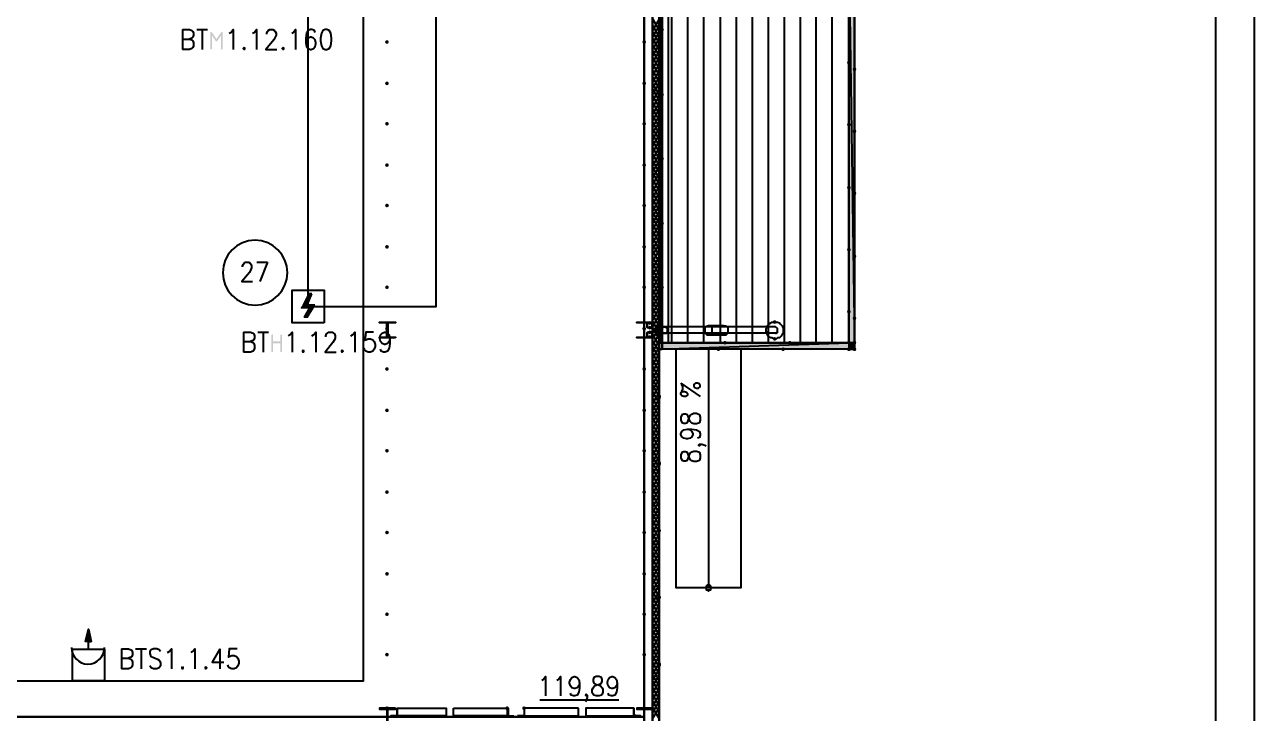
# Model space of a CAD drawing. Header units: millimetres. Extents: x 0 to 420, y 0 to 297.
# Drawn here: x 364.6 to 420.1, y 106.1 to 137.1 of the extents above; entities that cross this region are included whole.
import ezdxf

# ---------------------------------------------------------------- set-up
doc = ezdxf.new("R2010")
doc.units = ezdxf.units.MM
doc.layers.get('0').update_dxf_attribs({"linetype": 'CONTINUOUS'})
doc.styles.get("Standard").update_dxf_attribs({"font": 'STANDARD'})

msp = doc.modelspace()

# ---------------------------------------------------------------- hatches: boundary and pattern name
at = {"true_color": 0x000007}
h = msp.add_hatch(color=0, dxfattribs=at)
h.paths.add_polyline_path([(393.361333, 205.062667), (393.361333, 122.470333), (393.234333, 205.062667)], flags=0)
h.paths.add_polyline_path([(393.361333, 122.470333), (393.234333, 205.062667), (393.234333, 122.470333)], flags=0)
h = msp.add_hatch(color=0, dxfattribs=at)
h.paths.add_polyline_path([(393.234333, 140.716), (393.234333, 123.317)], flags=0)
h.paths.add_polyline_path([(393.234333, 123.317), (393.234333, 140.716)], flags=0)
h = msp.add_hatch(color=0, dxfattribs=at)
h.paths.add_polyline_path([(401.785667, 122.766667), (401.785667, 140.716), (402.039667, 122.766667)], flags=0)
h.paths.add_polyline_path([(401.785667, 140.716), (402.039667, 122.766667), (402.039667, 140.716)], flags=0)
at = {"true_color": 0x0000fe}
for points in [[(393.319, 136.990667), (393.294129, 136.930871), (393.234333, 136.906), (393.174537, 136.930871), (393.149667, 136.990667), (393.174537, 137.050462), (393.234333, 137.075333), (393.294129, 137.050463)], [(393.319, 136.948333), (393.294129, 136.888537), (393.234333, 136.863667), (393.174537, 136.888537), (393.149667, 136.948333), (393.174537, 137.008129), (393.234333, 137.033), (393.294129, 137.008129)], [(393.319, 136.948333), (393.294129, 136.888537), (393.234333, 136.863667), (393.174537, 136.888537), (393.149667, 136.948333), (393.174537, 137.008129), (393.234333, 137.033), (393.294129, 137.008129)], [(393.446, 136.863667), (393.421129, 136.803871), (393.361333, 136.779), (393.301537, 136.803871), (393.276667, 136.863667), (393.301537, 136.923462), (393.361333, 136.948333), (393.421129, 136.923463)], [(401.870333, 135.382), (401.845463, 135.322204), (401.785667, 135.297333), (401.725871, 135.322204), (401.701, 135.382), (401.725871, 135.441796), (401.785667, 135.466667), (401.845462, 135.441796)], [(393.319, 134.958667), (393.294129, 134.898871), (393.234333, 134.874), (393.174537, 134.898871), (393.149667, 134.958667), (393.174537, 135.018462), (393.234333, 135.043333), (393.294129, 135.018463)], [(393.319, 134.916333), (393.294129, 134.856537), (393.234333, 134.831667), (393.174537, 134.856537), (393.149667, 134.916333), (393.174537, 134.976129), (393.234333, 135.001), (393.294129, 134.976129)], [(402.124333, 135.085667), (402.099462, 135.025871), (402.039667, 135.001), (401.979871, 135.025871), (401.955, 135.085667), (401.979871, 135.145462), (402.039667, 135.170333), (402.099462, 135.145463)], [(393.319, 134.069667), (393.294129, 134.009871), (393.234333, 133.985), (393.174537, 134.009871), (393.149667, 134.069667), (393.174537, 134.129462), (393.234333, 134.154333), (393.294129, 134.129463)], [(393.319, 134.069667), (393.294129, 134.009871), (393.234333, 133.985), (393.174537, 134.009871), (393.149667, 134.069667), (393.174537, 134.129462), (393.234333, 134.154333), (393.294129, 134.129463)], [(393.319, 134.069667), (393.294129, 134.009871), (393.234333, 133.985), (393.174537, 134.009871), (393.149667, 134.069667), (393.174537, 134.129462), (393.234333, 134.154333), (393.294129, 134.129463)], [(393.446, 133.942667), (393.421129, 133.882871), (393.361333, 133.858), (393.301537, 133.882871), (393.276667, 133.942667), (393.301537, 134.002462), (393.361333, 134.027333), (393.421129, 134.002463)], [(401.870333, 132.588), (401.845463, 132.528204), (401.785667, 132.503333), (401.725871, 132.528204), (401.701, 132.588), (401.725871, 132.647796), (401.785667, 132.672667), (401.845462, 132.647796)], [(393.319, 132.037667), (393.294129, 131.977871), (393.234333, 131.953), (393.174537, 131.977871), (393.149667, 132.037667), (393.174537, 132.097462), (393.234333, 132.122333), (393.294129, 132.097463)], [(393.319, 131.995333), (393.294129, 131.935538), (393.234333, 131.910667), (393.174537, 131.935538), (393.149667, 131.995333), (393.174537, 132.055129), (393.234333, 132.08), (393.294129, 132.055129)], [(402.124333, 132.291667), (402.099462, 132.231871), (402.039667, 132.207), (401.979871, 132.231871), (401.955, 132.291667), (401.979871, 132.351462), (402.039667, 132.376333), (402.099462, 132.351463)], [(393.319, 131.148667), (393.294129, 131.088871), (393.234333, 131.064), (393.174537, 131.088871), (393.149667, 131.148667), (393.174537, 131.208462), (393.234333, 131.233333), (393.294129, 131.208463)], [(393.319, 131.148667), (393.294129, 131.088871), (393.234333, 131.064), (393.174537, 131.088871), (393.149667, 131.148667), (393.174537, 131.208462), (393.234333, 131.233333), (393.294129, 131.208463)], [(393.319, 131.148667), (393.294129, 131.088871), (393.234333, 131.064), (393.174537, 131.088871), (393.149667, 131.148667), (393.174537, 131.208462), (393.234333, 131.233333), (393.294129, 131.208463)], [(393.446, 131.064), (393.421129, 131.004204), (393.361333, 130.979333), (393.301537, 131.004204), (393.276667, 131.064), (393.301537, 131.123796), (393.361333, 131.148667), (393.421129, 131.123796)], [(401.870333, 129.751667), (401.845463, 129.691871), (401.785667, 129.667), (401.725871, 129.691871), (401.701, 129.751667), (401.725871, 129.811462), (401.785667, 129.836333), (401.845462, 129.811463)], [(402.124333, 129.497667), (402.099462, 129.437871), (402.039667, 129.413), (401.979871, 129.437871), (401.955, 129.497667), (401.979871, 129.557462), (402.039667, 129.582333), (402.099462, 129.557463)], [(393.319, 129.116667), (393.294129, 129.056871), (393.234333, 129.032), (393.174537, 129.056871), (393.149667, 129.116667), (393.174537, 129.176462), (393.234333, 129.201333), (393.294129, 129.176463)], [(393.319, 129.116667), (393.294129, 129.056871), (393.234333, 129.032), (393.174537, 129.056871), (393.149667, 129.116667), (393.174537, 129.176462), (393.234333, 129.201333), (393.294129, 129.176463)], [(393.319, 128.27), (393.294129, 128.210204), (393.234333, 128.185333), (393.174537, 128.210204), (393.149667, 128.27), (393.174537, 128.329796), (393.234333, 128.354667), (393.294129, 128.329796)], [(393.319, 128.27), (393.294129, 128.210204), (393.234333, 128.185333), (393.174537, 128.210204), (393.149667, 128.27), (393.174537, 128.329796), (393.234333, 128.354667), (393.294129, 128.329796)], [(393.319, 128.27), (393.294129, 128.210204), (393.234333, 128.185333), (393.174537, 128.210204), (393.149667, 128.27), (393.174537, 128.329796), (393.234333, 128.354667), (393.294129, 128.329796)], [(393.446, 128.143), (393.421129, 128.083204), (393.361333, 128.058333), (393.301537, 128.083204), (393.276667, 128.143), (393.301537, 128.202796), (393.361333, 128.227667), (393.421129, 128.202796)], [(401.870333, 126.957667), (401.845463, 126.897871), (401.785667, 126.873), (401.725871, 126.897871), (401.701, 126.957667), (401.725871, 127.017462), (401.785667, 127.042333), (401.845462, 127.017463)], [(402.124333, 126.661333), (402.099462, 126.601537), (402.039667, 126.576667), (401.979871, 126.601537), (401.955, 126.661333), (401.979871, 126.721129), (402.039667, 126.746), (402.099462, 126.721129)], [(393.319, 126.238), (393.294129, 126.178204), (393.234333, 126.153333), (393.174537, 126.178204), (393.149667, 126.238), (393.174537, 126.297796), (393.234333, 126.322667), (393.294129, 126.297796)], [(393.319, 126.195667), (393.294129, 126.135871), (393.234333, 126.111), (393.174537, 126.135871), (393.149667, 126.195667), (393.174537, 126.255462), (393.234333, 126.280333), (393.294129, 126.255463)], [(393.319, 125.349), (393.294129, 125.289204), (393.234333, 125.264333), (393.174537, 125.289204), (393.149667, 125.349), (393.174537, 125.408796), (393.234333, 125.433667), (393.294129, 125.408796)], [(393.319, 125.349), (393.294129, 125.289204), (393.234333, 125.264333), (393.174537, 125.289204), (393.149667, 125.349), (393.174537, 125.408796), (393.234333, 125.433667), (393.294129, 125.408796)], [(393.319, 125.349), (393.294129, 125.289204), (393.234333, 125.264333), (393.174537, 125.289204), (393.149667, 125.349), (393.174537, 125.408796), (393.234333, 125.433667), (393.294129, 125.408796)], [(393.446, 125.264333), (393.421129, 125.204537), (393.361333, 125.179667), (393.301537, 125.204537), (393.276667, 125.264333), (393.301537, 125.324129), (393.361333, 125.349), (393.421129, 125.324129)], [(401.870333, 124.163667), (401.845463, 124.103871), (401.785667, 124.079), (401.725871, 124.103871), (401.701, 124.163667), (401.725871, 124.223462), (401.785667, 124.248333), (401.845462, 124.223463)], [(402.124333, 123.867333), (402.099462, 123.807538), (402.039667, 123.782667), (401.979871, 123.807538), (401.955, 123.867333), (401.979871, 123.927129), (402.039667, 123.952), (402.099462, 123.927129)], [(393.319, 123.317), (393.294129, 123.257204), (393.234333, 123.232333), (393.174537, 123.257204), (393.149667, 123.317), (393.174537, 123.376796), (393.234333, 123.401667), (393.294129, 123.376796)], [(393.319, 123.317), (393.294129, 123.257204), (393.234333, 123.232333), (393.174537, 123.257204), (393.149667, 123.317), (393.174537, 123.376796), (393.234333, 123.401667), (393.294129, 123.376796)], [(393.319, 122.766667), (393.294129, 122.706871), (393.234333, 122.682), (393.174537, 122.706871), (393.149667, 122.766667), (393.174537, 122.826462), (393.234333, 122.851333), (393.294129, 122.826463)], [(393.319, 122.766667), (393.294129, 122.706871), (393.234333, 122.682), (393.174537, 122.706871), (393.149667, 122.766667), (393.174537, 122.826462), (393.234333, 122.851333), (393.294129, 122.826463)], [(396.282333, 122.766667), (396.257462, 122.706871), (396.197667, 122.682), (396.137871, 122.706871), (396.113, 122.766667), (396.137871, 122.826462), (396.197667, 122.851333), (396.257462, 122.826463)], [(399.203333, 122.766667), (399.178463, 122.706871), (399.118667, 122.682), (399.058871, 122.706871), (399.034, 122.766667), (399.058871, 122.826462), (399.118667, 122.851333), (399.178462, 122.826463)], [(401.870333, 122.766667), (401.845463, 122.706871), (401.785667, 122.682), (401.725871, 122.706871), (401.701, 122.766667), (401.725871, 122.826462), (401.785667, 122.851333), (401.845462, 122.826463)], [(401.870333, 122.766667), (401.845463, 122.706871), (401.785667, 122.682), (401.725871, 122.706871), (401.701, 122.766667), (401.725871, 122.826462), (401.785667, 122.851333), (401.845462, 122.826463)], [(401.870333, 122.766667), (401.845463, 122.706871), (401.785667, 122.682), (401.725871, 122.706871), (401.701, 122.766667), (401.725871, 122.826462), (401.785667, 122.851333), (401.845462, 122.826463)], [(402.124333, 122.766667), (402.099462, 122.706871), (402.039667, 122.682), (401.979871, 122.706871), (401.955, 122.766667), (401.979871, 122.826462), (402.039667, 122.851333), (402.099462, 122.826463)], [(393.319, 122.470333), (393.294129, 122.410538), (393.234333, 122.385667), (393.174537, 122.410538), (393.149667, 122.470333), (393.174537, 122.530129), (393.234333, 122.555), (393.294129, 122.530129)], [(393.319, 122.470333), (393.294129, 122.410538), (393.234333, 122.385667), (393.174537, 122.410538), (393.149667, 122.470333), (393.174537, 122.530129), (393.234333, 122.555), (393.294129, 122.530129)], [(393.319, 122.470333), (393.294129, 122.410538), (393.234333, 122.385667), (393.174537, 122.410538), (393.149667, 122.470333), (393.174537, 122.530129), (393.234333, 122.555), (393.294129, 122.530129)], [(395.986, 122.470333), (395.961129, 122.410538), (395.901333, 122.385667), (395.841537, 122.410538), (395.816667, 122.470333), (395.841537, 122.530129), (395.901333, 122.555), (395.961129, 122.530129)], [(398.907, 122.470333), (398.882129, 122.410538), (398.822333, 122.385667), (398.762538, 122.410538), (398.737667, 122.470333), (398.762537, 122.530129), (398.822333, 122.555), (398.882129, 122.530129)], [(401.870333, 122.470333), (401.845463, 122.410538), (401.785667, 122.385667), (401.725871, 122.410538), (401.701, 122.470333), (401.725871, 122.530129), (401.785667, 122.555), (401.845462, 122.530129)], [(401.870333, 122.470333), (401.845463, 122.410538), (401.785667, 122.385667), (401.725871, 122.410538), (401.701, 122.470333), (401.725871, 122.530129), (401.785667, 122.555), (401.845462, 122.530129)], [(402.124333, 122.470333), (402.099462, 122.410538), (402.039667, 122.385667), (401.979871, 122.410538), (401.955, 122.470333), (401.979871, 122.530129), (402.039667, 122.555), (402.099462, 122.530129)], [(402.124333, 122.470333), (402.099462, 122.410538), (402.039667, 122.385667), (401.979871, 122.410538), (401.955, 122.470333), (401.979871, 122.530129), (402.039667, 122.555), (402.099462, 122.530129)], [(402.124333, 122.470333), (402.099462, 122.410538), (402.039667, 122.385667), (401.979871, 122.410538), (401.955, 122.470333), (401.979871, 122.530129), (402.039667, 122.555), (402.099462, 122.530129)], [(393.319, 120.353667), (393.294129, 120.293871), (393.234333, 120.269), (393.174537, 120.293871), (393.149667, 120.353667), (393.174537, 120.413462), (393.234333, 120.438333), (393.294129, 120.413463)], [(393.319, 120.311333), (393.294129, 120.251537), (393.234333, 120.226667), (393.174537, 120.251537), (393.149667, 120.311333), (393.174537, 120.371129), (393.234333, 120.396), (393.294129, 120.371129)], [(393.319, 117.348), (393.294129, 117.288204), (393.234333, 117.263333), (393.174537, 117.288204), (393.149667, 117.348), (393.174537, 117.407796), (393.234333, 117.432667), (393.294129, 117.407796)], [(393.319, 117.305667), (393.294129, 117.245871), (393.234333, 117.221), (393.174537, 117.245871), (393.149667, 117.305667), (393.174537, 117.365462), (393.234333, 117.390333), (393.294129, 117.365463)], [(393.319, 114.3), (393.294129, 114.240204), (393.234333, 114.215333), (393.174537, 114.240204), (393.149667, 114.3), (393.174537, 114.359796), (393.234333, 114.384667), (393.294129, 114.359796)], [(393.319, 114.3), (393.294129, 114.240204), (393.234333, 114.215333), (393.174537, 114.240204), (393.149667, 114.3), (393.174537, 114.359796), (393.234333, 114.384667), (393.294129, 114.359796)], [(393.319, 111.294333), (393.294129, 111.234537), (393.234333, 111.209667), (393.174537, 111.234537), (393.149667, 111.294333), (393.174537, 111.354129), (393.234333, 111.379), (393.294129, 111.354129)], [(393.319, 111.294333), (393.294129, 111.234537), (393.234333, 111.209667), (393.174537, 111.234537), (393.149667, 111.294333), (393.174537, 111.354129), (393.234333, 111.379), (393.294129, 111.354129)], [(393.319, 108.288667), (393.294129, 108.228871), (393.234333, 108.204), (393.174537, 108.228871), (393.149667, 108.288667), (393.174537, 108.348462), (393.234333, 108.373333), (393.294129, 108.348463)], [(393.319, 108.246333), (393.294129, 108.186537), (393.234333, 108.161667), (393.174537, 108.186537), (393.149667, 108.246333), (393.174537, 108.306129), (393.234333, 108.331), (393.294129, 108.306129)]]:
    msp.add_hatch(color=0, dxfattribs=at).paths.add_polyline_path(points, flags=0)
at = {"true_color": 0x000007}
for points in [[(373.511299, 136.770621), (373.541064, 136.760699), (373.550986, 136.730933), (373.550986, 136.014354), (373.541064, 135.984588), (373.511299, 135.974666), (373.481533, 135.984588), (373.471611, 136.014354), (373.471611, 136.599744), (373.309003, 136.356658), (373.272622, 136.332956), (373.23514, 136.356658), (373.073634, 136.599744), (373.073634, 136.014354), (373.063712, 135.984588), (373.033946, 135.974666), (373.003698, 135.984588), (372.993707, 136.014354), (372.993707, 136.730933), (373.003698, 136.760699), (373.033946, 136.770621), (373.068673, 136.750777), (373.272622, 136.444853), (373.477674, 136.752982)], [(381.042333, 136.313333), (381.017462, 136.253537), (380.957667, 136.228667), (380.897871, 136.253537), (380.873, 136.313333), (380.897871, 136.373129), (380.957667, 136.398), (381.017462, 136.373129)], [(392.641667, 136.313333), (392.616796, 136.253537), (392.557, 136.228667), (392.497204, 136.253537), (392.472333, 136.313333), (392.497204, 136.373129), (392.557, 136.398), (392.616796, 136.373129)], [(381.042333, 134.450667), (381.017462, 134.390871), (380.957667, 134.366), (380.897871, 134.390871), (380.873, 134.450667), (380.897871, 134.510462), (380.957667, 134.535333), (381.017462, 134.510463)], [(392.641667, 134.450667), (392.616796, 134.390871), (392.557, 134.366), (392.497204, 134.390871), (392.472333, 134.450667), (392.497204, 134.510462), (392.557, 134.535333), (392.616796, 134.510463)], [(381.042333, 132.630333), (381.017462, 132.570538), (380.957667, 132.545667), (380.897871, 132.570538), (380.873, 132.630333), (380.897871, 132.690129), (380.957667, 132.715), (381.017462, 132.690129)], [(392.641667, 132.630333), (392.616796, 132.570538), (392.557, 132.545667), (392.497204, 132.570538), (392.472333, 132.630333), (392.497204, 132.690129), (392.557, 132.715), (392.616796, 132.690129)], [(381.042333, 130.767667), (381.017462, 130.707871), (380.957667, 130.683), (380.897871, 130.707871), (380.873, 130.767667), (380.897871, 130.827462), (380.957667, 130.852333), (381.017462, 130.827463)], [(392.641667, 130.767667), (392.616796, 130.707871), (392.557, 130.683), (392.497204, 130.707871), (392.472333, 130.767667), (392.497204, 130.827462), (392.557, 130.852333), (392.616796, 130.827463)], [(381.042333, 128.947333), (381.017462, 128.887538), (380.957667, 128.862667), (380.897871, 128.887538), (380.873, 128.947333), (380.897871, 129.007129), (380.957667, 129.032), (381.017462, 129.007129)], [(392.641667, 128.947333), (392.616796, 128.887538), (392.557, 128.862667), (392.497204, 128.887538), (392.472333, 128.947333), (392.497204, 129.007129), (392.557, 129.032), (392.616796, 129.007129)], [(381.042333, 127.084667), (381.017462, 127.024871), (380.957667, 127), (380.897871, 127.024871), (380.873, 127.084667), (380.897871, 127.144462), (380.957667, 127.169333), (381.017462, 127.144463)], [(392.641667, 127.084667), (392.616796, 127.024871), (392.557, 127), (392.497204, 127.024871), (392.472333, 127.084667), (392.497204, 127.144462), (392.557, 127.169333), (392.616796, 127.144463)], [(381.042333, 125.264333), (381.017462, 125.204537), (380.957667, 125.179667), (380.897871, 125.204537), (380.873, 125.264333), (380.897871, 125.324129), (380.957667, 125.349), (381.017462, 125.324129)], [(392.641667, 125.264333), (392.616796, 125.204537), (392.557, 125.179667), (392.497204, 125.204537), (392.472333, 125.264333), (392.497204, 125.324129), (392.557, 125.349), (392.616796, 125.324129)], [(392.895667, 123.655667), (392.870796, 123.595871), (392.811, 123.571), (392.751204, 123.595871), (392.726333, 123.655667), (392.751204, 123.715462), (392.811, 123.740333), (392.870796, 123.715463)], [(398.526, 123.698), (398.501129, 123.638204), (398.441333, 123.613333), (398.381537, 123.638204), (398.356667, 123.698), (398.381537, 123.757796), (398.441333, 123.782667), (398.501129, 123.757796)], [(375.745374, 122.38302), (375.745374, 123.0996), (375.755365, 123.129366), (375.785613, 123.139288), (375.815378, 123.129366), (375.8253, 123.0996), (375.8253, 122.820685), (376.143352, 122.820685), (376.143352, 123.0996), (376.153273, 123.129366), (376.183039, 123.139288), (376.21308, 123.129366), (376.223278, 123.0996), (376.223278, 122.38302), (376.21308, 122.353255), (376.183039, 122.343333), (376.153273, 122.353255), (376.143352, 122.38302), (376.143352, 122.74131), (375.8253, 122.74131), (375.8253, 122.38302), (375.815378, 122.353255), (375.785613, 122.343333), (375.755365, 122.353255)], [(381.042333, 123.401667), (381.017462, 123.341871), (380.957667, 123.317), (380.897871, 123.341871), (380.873, 123.401667), (380.897871, 123.461462), (380.957667, 123.486333), (381.017462, 123.461463)], [(392.641667, 123.401667), (392.616796, 123.341871), (392.557, 123.317), (392.497204, 123.341871), (392.472333, 123.401667), (392.497204, 123.461462), (392.557, 123.486333), (392.616796, 123.461463)], [(392.895667, 123.444), (392.870796, 123.384204), (392.811, 123.359333), (392.751204, 123.384204), (392.726333, 123.444), (392.751204, 123.503796), (392.811, 123.528667), (392.870796, 123.503796)], [(392.895667, 123.232333), (392.870796, 123.172537), (392.811, 123.147667), (392.751204, 123.172537), (392.726333, 123.232333), (392.751204, 123.292129), (392.811, 123.317), (392.870796, 123.292129)], [(392.895667, 123.020667), (392.870796, 122.960871), (392.811, 122.936), (392.751204, 122.960871), (392.726333, 123.020667), (392.751204, 123.080462), (392.811, 123.105333), (392.870796, 123.080463)], [(398.526, 122.936), (398.501129, 122.876204), (398.441333, 122.851333), (398.381537, 122.876204), (398.356667, 122.936), (398.381537, 122.995796), (398.441333, 123.020667), (398.501129, 122.995796)], [(401.785667, 122.470333), (402.039667, 122.470333), (401.785667, 122.766667)], [(402.039667, 122.766667), (401.785667, 122.766667), (402.039667, 122.470333)], [(381.042333, 121.581333), (381.017462, 121.521537), (380.957667, 121.496667), (380.897871, 121.521537), (380.873, 121.581333), (380.897871, 121.641129), (380.957667, 121.666), (381.017462, 121.641129)], [(392.641667, 121.581333), (392.616796, 121.521537), (392.557, 121.496667), (392.497204, 121.521537), (392.472333, 121.581333), (392.497204, 121.641129), (392.557, 121.666), (392.616796, 121.641129)], [(381.042333, 119.718667), (381.017462, 119.658871), (380.957667, 119.634), (380.897871, 119.658871), (380.873, 119.718667), (380.897871, 119.778462), (380.957667, 119.803333), (381.017462, 119.778463)], [(392.641667, 119.718667), (392.616796, 119.658871), (392.557, 119.634), (392.497204, 119.658871), (392.472333, 119.718667), (392.497204, 119.778462), (392.557, 119.803333), (392.616796, 119.778463)], [(381.042333, 117.898333), (381.017462, 117.838538), (380.957667, 117.813667), (380.897871, 117.838538), (380.873, 117.898333), (380.897871, 117.958129), (380.957667, 117.983), (381.017462, 117.958129)], [(392.641667, 117.898333), (392.616796, 117.838538), (392.557, 117.813667), (392.497204, 117.838538), (392.472333, 117.898333), (392.497204, 117.958129), (392.557, 117.983), (392.616796, 117.958129)], [(381.042333, 116.035667), (381.017462, 115.975871), (380.957667, 115.951), (380.897871, 115.975871), (380.873, 116.035667), (380.897871, 116.095462), (380.957667, 116.120333), (381.017462, 116.095463)], [(392.641667, 116.035667), (392.616796, 115.975871), (392.557, 115.951), (392.497204, 115.975871), (392.472333, 116.035667), (392.497204, 116.095462), (392.557, 116.120333), (392.616796, 116.095463)], [(381.042333, 114.215333), (381.017462, 114.155538), (380.957667, 114.130667), (380.897871, 114.155538), (380.873, 114.215333), (380.897871, 114.275129), (380.957667, 114.3), (381.017462, 114.275129)], [(392.641667, 114.215333), (392.616796, 114.155538), (392.557, 114.130667), (392.497204, 114.155538), (392.472333, 114.215333), (392.497204, 114.275129), (392.557, 114.3), (392.616796, 114.275129)], [(381.042333, 112.352667), (381.017462, 112.292871), (380.957667, 112.268), (380.897871, 112.292871), (380.873, 112.352667), (380.897871, 112.412462), (380.957667, 112.437333), (381.017462, 112.412463)], [(392.641667, 112.352667), (392.616796, 112.292871), (392.557, 112.268), (392.497204, 112.292871), (392.472333, 112.352667), (392.497204, 112.412462), (392.557, 112.437333), (392.616796, 112.412463)], [(381.042333, 110.532333), (381.017462, 110.472537), (380.957667, 110.447667), (380.897871, 110.472537), (380.873, 110.532333), (380.897871, 110.592129), (380.957667, 110.617), (381.017462, 110.592129)], [(392.641667, 110.532333), (392.616796, 110.472537), (392.557, 110.447667), (392.497204, 110.472537), (392.472333, 110.532333), (392.497204, 110.592129), (392.557, 110.617), (392.616796, 110.592129)], [(381.042333, 108.712), (381.017462, 108.652204), (380.957667, 108.627333), (380.897871, 108.652204), (380.873, 108.712), (380.897871, 108.771796), (380.957667, 108.796667), (381.017462, 108.771796)], [(392.641667, 108.712), (392.616796, 108.652204), (392.557, 108.627333), (392.497204, 108.652204), (392.472333, 108.712), (392.497204, 108.771796), (392.557, 108.796667), (392.616796, 108.771796)], [(381.042333, 106.299), (381.017462, 106.239204), (380.957667, 106.214333), (380.897871, 106.239204), (380.873, 106.299), (380.897871, 106.358796), (380.957667, 106.383667), (381.017462, 106.358796)], [(386.461, 106.299), (386.436129, 106.239204), (386.376333, 106.214333), (386.316537, 106.239204), (386.291667, 106.299), (386.316537, 106.358796), (386.376333, 106.383667), (386.436129, 106.358796)], [(387.223, 106.299), (387.198129, 106.239204), (387.138333, 106.214333), (387.078538, 106.239204), (387.053667, 106.299), (387.078537, 106.358796), (387.138333, 106.383667), (387.198129, 106.358796)], [(392.641667, 106.299), (392.616796, 106.239204), (392.557, 106.214333), (392.497204, 106.239204), (392.472333, 106.299), (392.497204, 106.358796), (392.557, 106.383667), (392.616796, 106.358796)]]:
    msp.add_hatch(color=0, dxfattribs=at).paths.add_polyline_path(points, flags=0)
at = {"true_color": 0x000001}
h = msp.add_hatch(color=0, dxfattribs=at)
h.paths.add_polyline_path([(377.571, 124.968), (377.444, 124.968), (377.359334, 124.46)], flags=0)
h.paths.add_polyline_path([(377.444, 124.968), (377.359334, 124.46), (377.19, 124.46)], flags=0)
h = msp.add_hatch(color=0, dxfattribs=at)
h.paths.add_polyline_path([(377.698, 124.46), (377.19, 124.46), (377.613334, 124.333)], flags=0)
h.paths.add_polyline_path([(377.19, 124.46), (377.613334, 124.333), (377.105334, 124.333)], flags=0)
h = msp.add_hatch(color=0, dxfattribs=at)
h.paths.add_polyline_path([(377.613334, 124.333), (377.486334, 124.333), (377.359334, 123.909666)], flags=0)
h.paths.add_polyline_path([(377.486334, 124.333), (377.359334, 123.909666), (377.232334, 123.909666)], flags=0)
at = {"true_color": 0x000007}
h = msp.add_hatch(color=0, dxfattribs=at)
h.paths.add_polyline_path([(393.234333, 123.317), (393.234333, 105.240667)], flags=0)
h.paths.add_polyline_path([(393.234333, 105.240667), (393.234333, 123.317)], flags=0)
h = msp.add_hatch(color=0, dxfattribs=at)
h.paths.add_polyline_path([(401.785667, 122.470333), (393.234333, 122.470333), (401.785667, 122.766667)], flags=0)
h.paths.add_polyline_path([(393.234333, 122.470333), (401.785667, 122.766667), (393.234333, 122.766667)], flags=0)
at = {"true_color": 0x000006}
h = msp.add_hatch(color=0, dxfattribs=at)
h.paths.add_polyline_path([(367.622667, 109.304666), (367.495667, 109.855), (367.495667, 109.304666)], flags=0)
h.paths.add_polyline_path([(367.495667, 109.855), (367.495667, 109.304666), (367.368667, 109.304666)], flags=0)

# ---------------------------------------------------------------- linework, layer by layer
at = {"color": 0, "true_color": 0x000007}
for points in [[(0.211668, 0), (420.073667, 0), (420.073667, 296.925999), (0.211668, 296.925999)], [(7.239002, 1.735667), (418.338, 1.735667), (418.338, 295.190332), (7.239002, 295.190332)], [(392.938, 222.25), (258.868333, 222.25), (258.868333, 191.219667), (242.189, 191.219667), (242.189, 222.25), (108.119333, 222.25), (108.119333, 105.579333), (242.189, 105.579333), (242.189, 136.609667), (258.868333, 136.609667), (258.868333, 105.579333), (392.938, 105.579333)], [(242.189, 221.869), (242.189, 191.219667), (258.868333, 191.219667), (258.868333, 221.869), (392.557, 221.869), (392.557, 105.918), (258.868333, 105.918), (258.868333, 136.609667), (242.189, 136.609667), (242.189, 105.918), (108.500333, 105.918), (108.500333, 221.869)], [(393.361333, 205.062667), (393.361333, 122.470333), (393.234333, 205.062667)], [(393.361333, 122.470333), (393.234333, 205.062667), (393.234333, 122.470333)], [(393.361333, 205.062667), (393.234333, 205.062667), (393.234333, 122.470333), (393.361333, 122.470333)], [(401.193, 205.062667), (401.785667, 205.062667), (401.785667, 122.766667), (401.193, 122.766667), (394.250333, 122.766667), (393.657667, 122.766667), (393.657667, 205.062667), (394.250333, 205.062667)], [(393.319, 163.914667), (393.319, 122.766667), (393.657667, 122.766667), (393.657667, 163.914667)], [(393.234333, 140.716), (393.234333, 123.317)], [(393.234333, 123.317), (393.234333, 140.716)], [(401.785667, 122.470333), (393.234333, 122.470333), (393.234333, 122.766667), (401.785667, 122.766667), (401.785667, 140.716), (402.039667, 140.716), (402.039667, 122.470333)], [(393.234333, 123.317), (393.234333, 140.716)], [(393.234333, 123.317), (393.234333, 140.716)], [(401.785667, 122.766667), (401.785667, 140.716), (402.039667, 122.766667)], [(401.785667, 140.716), (402.039667, 122.766667), (402.039667, 140.716)], [(381.338667, 122.978333), (380.619, 122.978333), (380.619, 123.020667), (380.957667, 123.020667), (380.957667, 123.655667), (380.619, 123.655667), (380.619, 123.698), (381.338667, 123.698), (381.338667, 123.655667), (381, 123.655667), (381, 123.020667), (381.338667, 123.020667)], [(392.938, 122.978333), (392.218333, 122.978333), (392.218333, 123.020667), (392.557, 123.020667), (392.557, 123.655667), (392.218333, 123.655667), (392.218333, 123.698), (392.938, 123.698), (392.938, 123.655667), (392.557, 123.655667), (392.557, 123.020667), (392.938, 123.020667)], [(398.060333, 123.274667), (398.060333, 123.317), (398.060333, 123.401667), (398.102667, 123.444), (398.102667, 123.528667), (398.145, 123.571), (398.187333, 123.613333), (398.272, 123.655667), (398.314333, 123.698), (398.399, 123.698), (398.441333, 123.698), (398.526, 123.698), (398.568333, 123.698), (398.653, 123.655667), (398.695333, 123.613333), (398.737667, 123.571), (398.78, 123.528667), (398.822333, 123.444), (398.822333, 123.401667), (398.822333, 123.317), (398.822333, 123.274667), (398.822333, 123.19), (398.78, 123.147667), (398.737667, 123.063), (398.695333, 123.020667), (398.653, 122.978333), (398.568333, 122.978333), (398.526, 122.936), (398.441333, 122.936), (398.399, 122.936), (398.314333, 122.978333), (398.272, 122.978333), (398.187333, 123.020667), (398.145, 123.063), (398.102667, 123.147667), (398.102667, 123.19)], [(392.938, 123.655667), (392.684, 123.655667), (392.684, 123.444), (392.938, 123.444)], [(392.895667, 123.655667), (392.895667, 123.444), (392.684, 123.444), (392.684, 123.655667)], [(392.938, 123.232333), (392.684, 123.232333), (392.684, 123.020667), (392.938, 123.020667)], [(392.895667, 123.232333), (392.895667, 123.020667), (392.684, 123.020667), (392.684, 123.232333)], [(393.065, 123.317), (393.065, 123.274667), (393.107333, 123.232333), (393.107333, 123.19), (393.149667, 123.19), (393.192, 123.19), (393.234333, 123.19), (393.234333, 123.232333), (393.276667, 123.274667), (393.276667, 123.317), (393.276667, 123.359333), (393.276667, 123.401667), (393.234333, 123.401667), (393.234333, 123.444), (393.192, 123.444), (393.192, 123.486333), (393.149667, 123.486333), (393.149667, 123.444), (393.107333, 123.444), (393.107333, 123.401667), (393.065, 123.401667), (393.065, 123.359333)], [(393.234333, 123.571), (393.234333, 123.486333), (393.488333, 123.486333), (393.530667, 123.486333), (393.530667, 123.444), (393.573, 123.444), (393.615333, 123.401667), (393.615333, 123.359333), (393.615333, 123.317), (393.615333, 123.274667), (393.615333, 123.232333), (393.573, 123.232333), (393.573, 123.19), (393.530667, 123.19), (393.488333, 123.19), (393.234333, 123.19), (393.234333, 123.063), (393.234333, 123.19), (393.488333, 123.19), (393.530667, 123.19), (393.573, 123.232333), (393.615333, 123.232333), (393.615333, 123.274667), (393.615333, 123.317), (393.615333, 123.359333), (393.615333, 123.401667), (393.573, 123.444), (393.530667, 123.444), (393.530667, 123.486333), (393.488333, 123.486333), (393.234333, 123.486333), (393.234333, 123.571), (393.234333, 123.486333), (393.488333, 123.486333), (393.530667, 123.486333), (393.530667, 123.444), (393.573, 123.444), (393.615333, 123.401667), (393.615333, 123.359333), (393.615333, 123.317), (393.615333, 123.274667), (393.615333, 123.232333), (393.573, 123.232333), (393.573, 123.19), (393.530667, 123.19), (393.488333, 123.19), (393.234333, 123.19), (393.234333, 123.063), (393.234333, 123.19), (393.488333, 123.19), (393.530667, 123.19), (393.573, 123.232333), (393.615333, 123.232333), (393.615333, 123.274667), (393.615333, 123.317), (393.615333, 123.359333), (393.615333, 123.401667), (393.573, 123.444), (393.530667, 123.444), (393.530667, 123.486333), (393.488333, 123.486333), (393.234333, 123.486333), (393.234333, 123.571), (393.234333, 123.486333), (393.488333, 123.486333), (393.530667, 123.486333), (393.530667, 123.444), (393.573, 123.444), (393.615333, 123.401667), (393.615333, 123.359333), (393.615333, 123.317), (393.615333, 123.274667), (393.615333, 123.232333), (393.573, 123.232333), (393.530667, 123.19), (393.488333, 123.19), (393.234333, 123.19), (393.234333, 123.063), (393.234333, 123.19), (393.488333, 123.19), (393.530667, 123.19), (393.573, 123.19), (393.573, 123.232333), (393.615333, 123.232333), (393.615333, 123.274667), (393.615333, 123.317), (393.615333, 123.359333), (393.615333, 123.401667), (393.573, 123.444), (393.530667, 123.444), (393.530667, 123.486333), (393.488333, 123.486333), (393.234333, 123.486333)], [(393.234333, 123.317), (393.234333, 105.240667)], [(393.234333, 105.240667), (393.234333, 123.317)], [(393.234333, 123.317), (393.234333, 105.283)], [(393.234333, 123.317), (393.234333, 105.240667)], [(393.488333, 123.19), (393.446, 123.19), (393.403667, 123.19), (393.403667, 123.232333), (393.361333, 123.232333), (393.361333, 123.274667), (393.319, 123.274667), (393.319, 123.317), (393.319, 123.359333), (393.361333, 123.401667), (393.361333, 123.444), (393.403667, 123.444), (393.446, 123.486333), (393.488333, 123.486333), (393.530667, 123.486333), (393.530667, 123.444), (393.573, 123.444), (393.615333, 123.401667), (393.615333, 123.359333), (393.615333, 123.317), (393.615333, 123.274667), (393.615333, 123.232333), (393.573, 123.232333), (393.530667, 123.19)], [(393.488333, 123.19), (393.530667, 123.19), (393.573, 123.232333), (393.615333, 123.232333), (393.615333, 123.274667), (393.615333, 123.317), (393.615333, 123.359333), (393.615333, 123.401667), (393.573, 123.444), (393.530667, 123.444), (393.530667, 123.486333), (393.488333, 123.486333), (393.446, 123.486333), (393.403667, 123.444), (393.361333, 123.444), (393.361333, 123.401667), (393.361333, 123.359333), (393.319, 123.359333), (393.319, 123.317), (393.361333, 123.274667), (393.361333, 123.232333), (393.403667, 123.232333), (393.403667, 123.19), (393.446, 123.19)], [(395.308667, 123.274667), (395.308667, 123.317), (395.308667, 123.359333), (395.308667, 123.401667), (395.308667, 123.444), (395.351, 123.486333), (395.393333, 123.528667), (395.435667, 123.528667), (395.478, 123.528667), (395.520333, 123.528667), (395.562667, 123.486333), (395.605, 123.444), (395.605, 123.401667), (395.605, 123.359333), (395.605, 123.317), (395.605, 123.274667), (395.605, 123.232333), (395.562667, 123.19), (395.562667, 123.147667), (395.520333, 123.147667), (395.520333, 123.105333), (395.478, 123.105333), (395.435667, 123.105333), (395.393333, 123.105333), (395.393333, 123.147667), (395.351, 123.147667), (395.351, 123.19), (395.308667, 123.232333)], [(401.785667, 122.470333), (393.234333, 122.470333), (401.785667, 122.766667)], [(393.234333, 122.470333), (401.785667, 122.766667), (393.234333, 122.766667)], [(401.785667, 122.470333), (402.039667, 122.470333), (401.785667, 122.766667)], [(402.039667, 122.766667), (401.785667, 122.766667), (402.039667, 122.470333)], [(395.478, 111.844667), (395.435667, 111.844667), (395.393333, 111.844667), (395.393333, 111.802333), (395.351, 111.802333), (395.351, 111.76), (395.351, 111.717667), (395.351, 111.675333), (395.351, 111.633), (395.393333, 111.633), (395.435667, 111.633), (395.435667, 111.590667), (395.478, 111.590667), (395.478, 111.633), (395.520333, 111.633), (395.562667, 111.633), (395.562667, 111.675333), (395.562667, 111.717667), (395.562667, 111.76), (395.562667, 111.802333), (395.520333, 111.802333), (395.520333, 111.844667)], [(381.338667, 106.299), (380.619, 106.299), (380.619, 106.256667), (380.957667, 106.256667), (380.957667, 105.621667), (380.619, 105.621667), (380.619, 105.579333), (381.338667, 105.579333), (381.338667, 105.621667), (381, 105.621667), (381, 106.256667), (381.338667, 106.256667)], [(383.963333, 106.299), (386.376333, 106.299), (386.376333, 105.960333), (383.963333, 105.960333)], [(389.593667, 106.299), (387.138333, 106.299), (387.138333, 105.960333), (389.593667, 105.960333)], [(392.938, 106.299), (392.218333, 106.299), (392.218333, 106.256667), (392.557, 106.256667), (392.557, 105.621667), (392.218333, 105.621667), (392.218333, 105.579333), (392.938, 105.579333), (392.938, 105.621667), (392.557, 105.621667), (392.557, 106.256667), (392.938, 106.256667)], [(392.938, 106.299), (392.218333, 106.299), (392.218333, 106.256667), (392.557, 106.256667), (392.557, 105.621667), (392.218333, 105.621667), (392.218333, 105.579333), (392.938, 105.579333), (392.938, 105.621667), (392.557, 105.621667), (392.557, 106.256667), (392.938, 106.256667)]]:
    msp.add_lwpolyline(points, close=True, dxfattribs=at)
for points in [[(393.234333, 105.579333), (393.234333, 222.546333)], [(393.234333, 205.062667), (393.234333, 122.470333), (393.234333, 205.062667), (393.234333, 122.470333)], [(393.234333, 205.062667), (393.234333, 122.470333)], [(393.234333, 205.062667), (393.234333, 122.470333)], [(393.234333, 123.317), (393.234333, 140.716), (393.234333, 123.317), (393.234333, 140.716)], [(402.039667, 122.766667), (402.039667, 140.716)], [(392.938, 140.081), (392.938, 105.579333)], [(393.234333, 136.863667), (392.938, 137.371667)], [(392.938, 136.821333), (393.234333, 137.329333)], [(393.234333, 136.567333), (392.938, 137.075333)], [(392.938, 136.525), (393.234333, 137.033)], [(393.234333, 136.271), (392.938, 136.779)], [(392.938, 136.228667), (393.234333, 136.736667)], [(393.234333, 135.974667), (392.938, 136.482667)], [(392.938, 135.974667), (393.234333, 136.440333)], [(392.938, 135.678333), (393.234333, 136.186333)], [(393.234333, 135.720667), (392.938, 136.186333)], [(393.234333, 135.424333), (392.938, 135.932333)], [(392.938, 135.382), (393.234333, 135.89)], [(393.234333, 135.128), (392.938, 135.636)], [(392.938, 135.085667), (393.234333, 135.593667)], [(393.234333, 134.831667), (392.938, 135.339667)], [(392.938, 134.789333), (393.234333, 135.297333)], [(393.234333, 134.535333), (392.938, 135.043333)], [(392.938, 134.493), (393.234333, 135.001)], [(393.234333, 134.239), (392.938, 134.747)], [(392.938, 134.239), (393.234333, 134.704667)], [(392.938, 133.942667), (393.234333, 134.450667)], [(393.234333, 133.942667), (392.938, 134.450667)], [(393.234333, 133.688667), (392.938, 134.196667)], [(392.938, 133.646333), (393.234333, 134.154333)], [(393.234333, 133.392333), (392.938, 133.900333)], [(392.938, 133.35), (393.234333, 133.858)], [(393.234333, 133.096), (392.938, 133.604)], [(392.938, 133.053667), (393.234333, 133.561667)], [(393.234333, 132.799667), (392.938, 133.307667)], [(392.938, 132.757333), (393.234333, 133.265333)], [(393.234333, 132.503333), (392.938, 133.011333)], [(392.938, 132.461), (393.234333, 132.969)], [(393.234333, 132.207), (392.938, 132.715)], [(392.938, 132.207), (393.234333, 132.672667)], [(392.938, 131.910667), (393.234333, 132.418667)], [(393.234333, 131.953), (392.938, 132.418667)], [(393.234333, 131.656667), (392.938, 132.164667)], [(392.938, 131.614333), (393.234333, 132.122333)], [(393.234333, 131.360333), (392.938, 131.868333)], [(392.938, 131.318), (393.234333, 131.826)], [(393.234333, 131.064), (392.938, 131.572)], [(392.938, 131.021667), (393.234333, 131.529667)], [(393.234333, 130.767667), (392.938, 131.275667)], [(392.938, 130.725333), (393.234333, 131.233333)], [(393.234333, 130.471333), (392.938, 130.979333)], [(392.938, 130.471333), (393.234333, 130.937)], [(392.938, 130.175), (393.234333, 130.683)], [(393.234333, 130.175), (392.938, 130.683)], [(393.234333, 129.921), (392.938, 130.429)], [(392.938, 129.878667), (393.234333, 130.386667)], [(393.234333, 129.624667), (392.938, 130.132667)], [(392.938, 129.582333), (393.234333, 130.090333)], [(393.234333, 129.328333), (392.938, 129.836333)], [(392.938, 129.286), (393.234333, 129.794)], [(393.234333, 129.032), (392.938, 129.54)], [(392.938, 128.989667), (393.234333, 129.497667)], [(393.234333, 128.735667), (392.938, 129.243667)], [(392.938, 128.693333), (393.234333, 129.201333)], [(393.234333, 128.439333), (392.938, 128.947333)], [(392.938, 128.439333), (393.234333, 128.905)], [(392.938, 128.143), (393.234333, 128.651)], [(393.234333, 128.185333), (392.938, 128.651)], [(393.234333, 127.889), (392.938, 128.397)], [(392.938, 127.846667), (393.234333, 128.354667)], [(393.234333, 127.592667), (392.938, 128.100667)], [(392.938, 127.550333), (393.234333, 128.058333)], [(393.234333, 127.296333), (392.938, 127.804333)], [(392.938, 127.254), (393.234333, 127.762)], [(376.470333, 125.9205), (376.440661, 126.214844), (376.355561, 126.488996), (376.220905, 126.737083), (376.042566, 126.953232), (375.826416, 127.131572), (375.578329, 127.266228), (375.304177, 127.351328), (375.009833, 127.381), (374.71549, 127.351328), (374.441338, 127.266228), (374.193251, 127.131572), (373.977101, 126.953232), (373.798762, 126.737083), (373.664106, 126.488996), (373.579005, 126.214844), (373.549333, 125.9205)], [(393.234333, 127), (392.938, 127.508)], [(392.938, 126.957667), (393.234333, 127.465667)], [(393.234333, 126.703667), (392.938, 127.211667)], [(392.938, 126.703667), (393.234333, 127.169333)], [(392.938, 126.407333), (393.234333, 126.915333)], [(393.234333, 126.407333), (392.938, 126.915333)], [(392.938, 126.111), (393.234333, 126.619)], [(393.234333, 126.153333), (392.938, 126.619)], [(373.549333, 125.9205), (373.579005, 125.626156), (373.664106, 125.352004), (373.798762, 125.103917), (373.977101, 124.887768), (374.193251, 124.709428), (374.441338, 124.574772), (374.71549, 124.489672), (375.009833, 124.46), (375.304177, 124.489672), (375.578329, 124.574772), (375.826416, 124.709428), (376.042566, 124.887768), (376.220905, 125.103917), (376.355561, 125.352004), (376.440661, 125.626156), (376.470333, 125.9205)], [(393.234333, 125.857), (392.938, 126.365)], [(392.938, 125.814667), (393.234333, 126.322667)], [(393.234333, 125.560667), (392.938, 126.068667)], [(392.938, 125.518333), (393.234333, 126.026333)], [(393.234333, 125.264333), (392.938, 125.772333)], [(392.938, 125.222), (393.234333, 125.73)], [(393.234333, 124.968), (392.938, 125.476)], [(392.938, 124.925667), (393.234333, 125.433667)], [(376.682, 125.137333), (378.121334, 125.137333)], [(393.234333, 124.671667), (392.938, 125.179667)], [(392.938, 124.671667), (393.234333, 125.137333)], [(392.938, 124.375333), (393.234333, 124.883333)], [(393.234333, 124.417667), (392.938, 124.883333)], [(393.234333, 124.121333), (392.938, 124.629333)], [(392.938, 124.079), (393.234333, 124.587)], [(393.234333, 123.825), (392.938, 124.333)], [(392.938, 123.782667), (393.234333, 124.290667)], [(380.619, 123.655667), (380.619, 123.698)], [(380.788333, 123.655667), (380.788333, 123.698)], [(380.957667, 122.978333), (380.957667, 123.698)], [(381.127, 123.655667), (381.127, 123.698)], [(381.296333, 123.655667), (381.296333, 123.698)], [(392.218333, 123.655667), (392.218333, 123.698)], [(392.387667, 123.655667), (392.387667, 123.698)], [(392.557, 122.978333), (392.557, 123.698)], [(392.726333, 123.655667), (392.726333, 123.698)], [(392.895667, 123.655667), (392.895667, 123.698)], [(393.234333, 123.528667), (392.938, 124.036667)], [(392.938, 123.486333), (393.234333, 123.994333)], [(393.234333, 123.232333), (392.938, 123.740333)], [(392.938, 123.19), (393.234333, 123.698)], [(393.319, 122.936), (393.234333, 122.936), (393.234333, 122.978333), (393.234333, 123.020667), (393.234333, 123.063), (393.234333, 123.147667), (393.234333, 123.19), (393.234333, 123.274667), (393.234333, 123.317), (393.234333, 123.401667), (393.234333, 123.444), (393.234333, 123.528667), (393.234333, 123.571), (393.234333, 123.613333), (393.234333, 123.655667), (393.234333, 123.698), (393.319, 123.698)], [(393.319, 122.936), (393.319, 122.978333), (393.319, 123.020667), (393.319, 123.063), (393.319, 123.147667), (393.319, 123.19), (393.319, 123.274667), (393.319, 123.317), (393.319, 123.401667), (393.319, 123.444), (393.319, 123.528667), (393.319, 123.571), (393.319, 123.613333), (393.319, 123.655667), (393.319, 123.698)], [(398.441333, 123.698), (398.526, 123.698), (398.568333, 123.698), (398.653, 123.655667), (398.695333, 123.613333), (398.737667, 123.571), (398.78, 123.528667), (398.822333, 123.444), (398.822333, 123.401667), (398.864667, 123.317), (398.822333, 123.274667), (398.822333, 123.19), (398.78, 123.147667), (398.737667, 123.063), (398.695333, 123.020667), (398.653, 122.978333), (398.568333, 122.978333), (398.526, 122.936), (398.441333, 122.936)], [(393.234333, 122.936), (392.938, 123.444)], [(392.938, 122.936), (393.234333, 123.401667)], [(392.938, 122.639667), (393.234333, 123.147667)], [(393.234333, 122.639667), (392.938, 123.147667)], [(398.483667, 123.486333), (393.192, 123.486333)], [(398.483667, 123.19), (393.192, 123.19)], [(393.234333, 123.317), (393.234333, 105.283), (393.234333, 123.317), (393.234333, 105.283)], [(396.155333, 123.528667), (395.435667, 123.528667)], [(396.155333, 123.528667), (396.197667, 123.528667), (396.24, 123.528667), (396.282333, 123.486333), (396.324667, 123.444), (396.324667, 123.401667), (396.324667, 123.359333), (396.324667, 123.317), (396.324667, 123.274667), (396.324667, 123.232333), (396.282333, 123.19), (396.282333, 123.147667), (396.24, 123.147667), (396.24, 123.105333), (396.197667, 123.105333), (396.155333, 123.105333)], [(398.483667, 123.19), (398.526, 123.19), (398.526, 123.232333), (398.568333, 123.232333), (398.568333, 123.274667), (398.568333, 123.317), (398.568333, 123.359333), (398.568333, 123.401667), (398.526, 123.444), (398.483667, 123.486333)], [(380.619, 122.978333), (380.619, 123.020667)], [(380.788333, 122.978333), (380.788333, 123.020667)], [(381.127, 122.978333), (381.127, 123.020667)], [(381.296333, 122.978333), (381.296333, 123.020667)], [(392.218333, 122.978333), (392.218333, 123.020667)], [(392.387667, 122.978333), (392.387667, 123.020667)], [(392.726333, 122.978333), (392.726333, 123.020667)], [(392.895667, 122.978333), (392.895667, 123.020667)], [(392.938, 122.343333), (393.234333, 122.851333)], [(393.234333, 122.385667), (392.938, 122.851333)], [(393.234333, 122.089333), (392.938, 122.597333)], [(401.785667, 122.766667), (393.234333, 122.766667)], [(396.155333, 123.105333), (395.435667, 123.105333)], [(392.938, 122.047), (393.234333, 122.555)], [(393.234333, 121.793), (392.938, 122.301)], [(392.938, 121.750667), (393.234333, 122.258667)], [(396.917333, 122.470333), (396.917333, 111.717667), (393.996333, 111.717667), (393.996333, 122.470333)], [(395.478, 111.717667), (395.478, 122.470333)], [(393.234333, 121.496667), (392.938, 122.004667)], [(392.938, 121.454333), (393.234333, 121.962333)], [(393.234333, 121.200333), (392.938, 121.708333)], [(392.938, 121.158), (393.234333, 121.666)], [(393.234333, 120.904), (392.938, 121.412)], [(392.938, 120.904), (393.234333, 121.369667)], [(392.938, 120.607667), (393.234333, 121.115667)], [(393.234333, 120.65), (392.938, 121.115667)], [(393.234333, 120.353667), (392.938, 120.861667)], [(392.938, 120.311333), (393.234333, 120.819333)], [(393.234333, 120.057333), (392.938, 120.565333)], [(392.938, 120.015), (393.234333, 120.523)], [(393.234333, 119.761), (392.938, 120.269)], [(392.938, 119.718667), (393.234333, 120.226667)], [(393.234333, 119.464667), (392.938, 119.972667)], [(392.938, 119.422333), (393.234333, 119.930333)], [(393.234333, 119.168333), (392.938, 119.676333)], [(392.938, 119.168333), (393.234333, 119.634)], [(392.938, 118.872), (393.234333, 119.38)], [(393.234333, 118.872), (392.938, 119.38)], [(392.938, 118.575667), (393.234333, 119.083667)], [(393.234333, 118.618), (392.938, 119.083667)], [(393.234333, 118.321667), (392.938, 118.829667)], [(392.938, 118.279333), (393.234333, 118.787333)], [(393.234333, 118.025333), (392.938, 118.533333)], [(392.938, 117.983), (393.234333, 118.491)], [(393.234333, 117.729), (392.938, 118.237)], [(392.938, 117.686667), (393.234333, 118.194667)], [(393.234333, 117.432667), (392.938, 117.940667)], [(392.938, 117.390333), (393.234333, 117.898333)], [(393.234333, 117.136333), (392.938, 117.644333)], [(392.938, 117.136333), (393.234333, 117.602)], [(392.938, 116.84), (393.234333, 117.348)], [(393.234333, 116.882333), (392.938, 117.348)], [(393.234333, 116.586), (392.938, 117.094)], [(392.938, 116.543667), (393.234333, 117.051667)], [(393.234333, 116.289667), (392.938, 116.797667)], [(392.938, 116.247333), (393.234333, 116.755333)], [(393.234333, 115.993333), (392.938, 116.501333)], [(392.938, 115.951), (393.234333, 116.459)], [(393.234333, 115.697), (392.938, 116.205)], [(392.938, 115.654667), (393.234333, 116.162667)], [(393.234333, 115.400667), (392.938, 115.908667)], [(392.938, 115.358333), (393.234333, 115.866333)], [(392.938, 115.104333), (393.234333, 115.612333)], [(393.234333, 115.104333), (392.938, 115.612333)], [(392.938, 114.808), (393.234333, 115.316)], [(393.234333, 114.850333), (392.938, 115.316)], [(393.234333, 114.554), (392.938, 115.062)], [(392.938, 114.511667), (393.234333, 115.019667)], [(393.234333, 114.257667), (392.938, 114.765667)], [(392.938, 114.215333), (393.234333, 114.723333)], [(393.234333, 113.961333), (392.938, 114.469333)], [(392.938, 113.919), (393.234333, 114.427)], [(393.234333, 113.665), (392.938, 114.173)], [(392.938, 113.622667), (393.234333, 114.130667)], [(393.234333, 113.368667), (392.938, 113.876667)], [(392.938, 113.368667), (393.234333, 113.834333)], [(392.938, 113.072333), (393.234333, 113.580333)], [(393.234333, 113.114667), (392.938, 113.580333)], [(393.234333, 112.818333), (392.938, 113.326333)], [(392.938, 112.776), (393.234333, 113.284)], [(393.234333, 112.522), (392.938, 113.03)], [(392.938, 112.479667), (393.234333, 112.987667)], [(393.234333, 112.225667), (392.938, 112.733667)], [(392.938, 112.183333), (393.234333, 112.691333)], [(393.234333, 111.929333), (392.938, 112.437333)], [(392.938, 111.887), (393.234333, 112.395)], [(393.234333, 111.633), (392.938, 112.141)], [(392.938, 111.590667), (393.234333, 112.098667)], [(392.938, 111.336667), (393.234333, 111.844667)], [(393.234333, 111.336667), (392.938, 111.844667)], [(392.938, 111.040333), (393.234333, 111.548333)], [(393.234333, 111.082667), (392.938, 111.548333)], [(393.234333, 110.786333), (392.938, 111.294333)], [(392.938, 110.744), (393.234333, 111.252)], [(393.234333, 110.49), (392.938, 110.998)], [(392.938, 110.447667), (393.234333, 110.955667)], [(393.234333, 110.193667), (392.938, 110.701667)], [(392.938, 110.151333), (393.234333, 110.659333)], [(393.234333, 109.897333), (392.938, 110.405333)], [(392.938, 109.855), (393.234333, 110.363)], [(393.234333, 109.601), (392.938, 110.109)], [(392.938, 109.601), (393.234333, 110.066667)], [(392.938, 109.304667), (393.234333, 109.812667)], [(393.234333, 109.347), (392.938, 109.812667)], [(393.234333, 109.050667), (392.938, 109.558667)], [(392.938, 109.008333), (393.234333, 109.516333)], [(393.234333, 108.754333), (392.938, 109.262333)], [(392.938, 108.712), (393.234333, 109.22)], [(393.234333, 108.458), (392.938, 108.966)], [(392.938, 108.415667), (393.234333, 108.923667)], [(393.234333, 108.161667), (392.938, 108.669667)], [(392.938, 108.119333), (393.234333, 108.627333)], [(393.234333, 107.865333), (392.938, 108.373333)], [(392.938, 107.823), (393.234333, 108.331)], [(393.234333, 107.569), (392.938, 108.077)], [(392.938, 107.569), (393.234333, 108.034667)], [(392.938, 107.272667), (393.234333, 107.780667)], [(393.234333, 107.315), (392.938, 107.780667)], [(393.234333, 107.018667), (392.938, 107.526667)], [(392.938, 106.976333), (393.234333, 107.484333)], [(393.234333, 106.722333), (392.938, 107.230333)], [(392.938, 106.68), (393.234333, 107.188)], [(387.858, 106.68), (391.414, 106.68)], [(393.234333, 106.426), (392.938, 106.934)], [(392.938, 106.383667), (393.234333, 106.891667)], [(393.234333, 106.129667), (392.938, 106.637667)], [(392.938, 106.087333), (393.234333, 106.595333)], [(380.619, 106.299), (380.619, 106.256667)], [(380.788333, 106.299), (380.788333, 106.256667)], [(380.957667, 106.299), (380.957667, 105.579333)], [(381.127, 106.299), (381.127, 106.256667)], [(381.423333, 106.299), (383.624667, 106.299), (383.624667, 105.960333), (381.423333, 105.960333), (381.127, 105.960333), (381.381, 105.960333), (381.423333, 106.002667), (381.423333, 106.299), (381.423333, 105.960333)], [(381.296333, 106.299), (381.296333, 106.256667)], [(386.376333, 106.299), (386.418667, 106.299), (386.418667, 106.002667), (386.418667, 105.960333), (386.672667, 105.960333)], [(387.138333, 106.299), (387.138333, 106.002667), (387.096, 105.960333), (386.884333, 105.960333), (386.842, 105.960333)], [(392.091333, 106.299), (389.932333, 106.299), (389.932333, 105.960333), (392.091333, 105.960333), (392.387667, 105.960333), (392.133667, 105.960333), (392.133667, 106.002667), (392.091333, 106.002667), (392.091333, 106.299), (392.091333, 105.960333)], [(392.218333, 106.299), (392.218333, 106.256667)], [(392.218333, 106.299), (392.218333, 106.256667)], [(392.387667, 106.299), (392.387667, 106.256667)], [(392.387667, 106.299), (392.387667, 106.256667)], [(392.557, 106.299), (392.557, 105.579333)], [(392.557, 106.299), (392.557, 105.579333)], [(392.726333, 106.299), (392.726333, 106.256667)], [(392.726333, 106.299), (392.726333, 106.256667)], [(392.895667, 106.299), (392.895667, 106.256667)], [(392.895667, 106.299), (392.895667, 106.256667)], [(393.234333, 105.833333), (392.938, 106.341333)], [(392.938, 105.833333), (393.234333, 106.299)]]:
    msp.add_lwpolyline(points, dxfattribs=at)
at = {"color": 0, "true_color": 0x0000fe}
msp.add_lwpolyline([(242.189, 221.869), (108.500333, 221.869), (108.500333, 105.918), (242.189, 105.918), (242.189, 136.609667), (258.868333, 136.609667), (258.868333, 105.918), (392.557, 105.918), (392.557, 221.869), (258.868333, 221.869), (258.868333, 191.219667), (242.189, 191.219667)], close=True, dxfattribs=at)
at = {"color": 0, "true_color": 0x000006}
for points in [[(114.342335, 107.526666), (368.215334, 107.526666), (379.899333, 107.526666), (379.899333, 221.022332), (115.908668, 221.022332), (115.908668, 218.778666), (121.496668, 218.778666), (121.496668, 164.591999)], [(367.495667, 108.966), (367.495667, 109.304666), (367.368667, 109.304666), (367.495667, 109.855), (367.622667, 109.304666), (367.495667, 109.304666)], [(366.733667, 109.0295), (366.748718, 108.880196), (366.791885, 108.741133), (366.860189, 108.615292), (366.950652, 108.505651), (367.060293, 108.415189), (367.186134, 108.346884), (367.325196, 108.303717), (367.4745, 108.288666), (367.623804, 108.303717), (367.762866, 108.346884), (367.888707, 108.415189), (367.998349, 108.505651), (368.088811, 108.615292), (368.157115, 108.741133), (368.200282, 108.880196), (368.215334, 109.0295)]]:
    msp.add_lwpolyline(points, dxfattribs=at)
at = {"color": 0, "true_color": 0x0000fd}
for points in [[(393.784667, 205.062667), (393.784667, 122.766667)], [(394.504333, 205.062667), (394.504333, 122.766667)], [(395.224, 205.062667), (395.224, 122.766667)], [(395.986, 205.062667), (395.986, 122.766667)], [(396.705667, 205.062667), (396.705667, 122.766667)], [(397.425333, 205.062667), (397.425333, 122.766667)], [(398.145, 205.062667), (398.145, 122.766667)], [(398.864667, 205.062667), (398.864667, 122.766667)], [(399.584333, 205.062667), (399.584333, 122.766667)], [(400.304, 205.062667), (400.304, 122.766667)], [(401.023667, 205.062667), (401.023667, 122.766667)]]:
    msp.add_lwpolyline(points, dxfattribs=at)
at = {"color": 0, "true_color": 0x000001}
msp.add_lwpolyline([(354.668667, 189.526333), (368.723334, 189.526333), (368.723334, 203.369333), (377.401667, 203.369333), (383.159, 203.369333), (383.159, 124.375333), (377.401667, 124.375333), (377.401667, 137.879666), (358.775, 137.879666)], dxfattribs=at)
at = {"color": 0, "true_color": 0x00002b}
msp.add_lwpolyline([(392.938, 140.081), (363.728, 140.081), (363.728, 105.579333), (392.938, 105.579333)], close=True, dxfattribs=at)
at = {"color": 0, "true_color": 0x000001}
for points in [[(378.121334, 123.655666), (376.682, 123.655666), (376.682, 125.137333), (378.121334, 125.137333)], [(377.444, 124.968), (377.359334, 124.46), (377.19, 124.46)], [(377.571, 124.968), (377.444, 124.968), (377.359334, 124.46)], [(377.19, 124.46), (377.613334, 124.333), (377.105334, 124.333)], [(377.698, 124.46), (377.19, 124.46), (377.613334, 124.333)], [(377.486334, 124.333), (377.359334, 123.909666), (377.232334, 123.909666)], [(377.613334, 124.333), (377.486334, 124.333), (377.359334, 123.909666)]]:
    msp.add_lwpolyline(points, close=True, dxfattribs=at)
at = {"color": 0, "true_color": 0x000006}
for points in [[(367.495667, 109.855), (367.495667, 109.304666), (367.368667, 109.304666)], [(367.622667, 109.304666), (367.495667, 109.855), (367.495667, 109.304666)], [(366.776, 107.526666), (366.776, 108.966), (368.215334, 108.966), (368.215334, 107.526666)]]:
    msp.add_lwpolyline(points, close=True, dxfattribs=at)

# ---------------------------------------------------------------- texts
at = {"color": 0, "true_color": 0x000007, "attachment_point": 1}
for s, insert, char_height, width in [('BT', (371.601986, 136.876233), 0.90157, 1.30226779), ('1.12.160', (373.634007, 136.876233), 0.90157, 3.90680337), ('27', (374.311347, 126.390366), 0.872032, 1.06581688), ('BT', (374.353653, 123.244903), 0.90157, 1.30226779), ('1.12.159', (376.300993, 123.244903), 0.90157, 3.90680337), ('BTS1.1.45', (368.85032, 108.978573), 0.90157, 5.20907068), ('119,89', (387.730993, 107.721359), 0.872032, 3.0521121)]:
    msp.add_mtext(s, dxfattribs=dict(at, insert=insert, char_height=char_height, width=width))
at = {"color": 0, "true_color": 0x000007, "insert": (395.350993, 117.305674), "char_height": 0.872032, "width": 3.80302835, "attachment_point": 7, "rotation": 90}
msp.add_mtext('8,98 %', dxfattribs=at)

doc.saveas('drawing.dxf')
